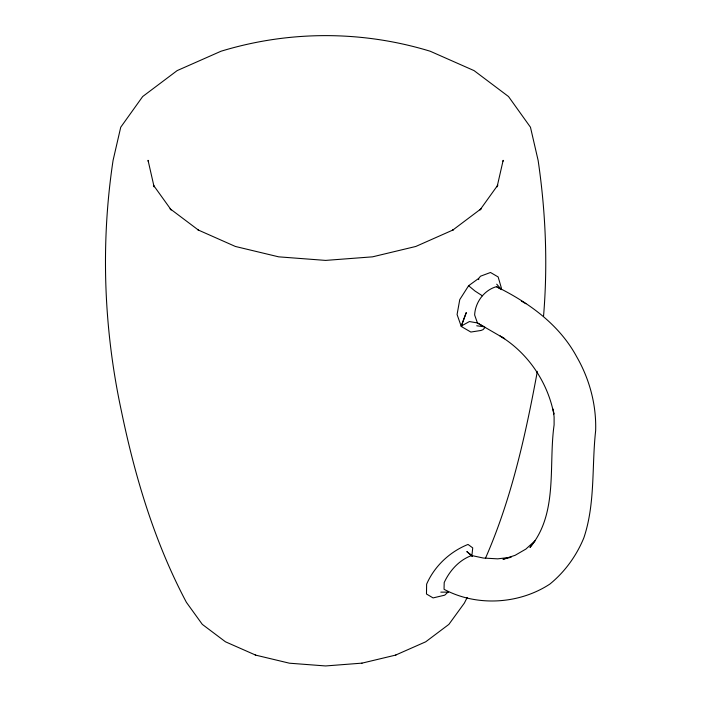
<?xml version="1.0" encoding="UTF-8"?>
<svg xmlns="http://www.w3.org/2000/svg" width="701" height="701" viewBox="0 0 701 701"><rect width="100%" height="100%" fill="white"/><g stroke="black" fill="none" stroke-linecap="round" stroke-linejoin="round"><path stroke-width="1.05" d="M543.52 316.466C547.893 264.496 545.728 212.026 538.131 160.45L530.464 127.223L508.514 96.536L474.051 70.608L430.195 51.234C362.031 30.423 289.171 30.423 221.008 51.234L177.151 70.608L142.68 96.536L120.73 127.223L113.063 160.45C100.523 243.536 103.704 328.778 121.361 410.882C135.021 477.066 154.614 542.434 186.396 602.325L202.317 624.381L225.485 641.809L255.716 655.137M471.887 555.753L472.728 547.893L468.031 544.44C449.867 551.713 434.497 566.11 426.629 584.152L426.48 594.01L433.078 597.918L444.732 595.167L447.878 592.214M503.029 161.274L503.152 160.327L497.097 186.852L497.789 185.143L479.983 209.967L481.114 208.758L452.574 230.235L453.17 229.91L415.807 246.463L372.538 256.838L325.597 260.404L278.656 256.838L235.387 246.463L198.024 229.91L198.62 230.235L170.08 208.758L171.21 209.967L153.405 185.143L154.097 186.852L148.051 160.327L148.174 161.274M537.194 371.346L536.756 374.571C525.11 437.152 511.099 499.918 485.39 558.425M472.237 556.235L466.805 551.564L471.642 555.525L483.331 558.04L497.692 558.846L511.16 557.225L502.994 559.284L515.104 555.323L525.899 549.067L535.196 540.62L529.991 547.402C558.443 513.518 548.322 465.262 554.105 424.937L554.105 416.99L553.212 409.139L553.834 414.16C547.779 382.282 527.967 352.927 500.146 336.059L504.685 338.714L477.442 322.951L469.425 321.54L461.153 326.105L466.27 312.567L461.407 326.018L462.073 325.693L461.267 326.473L470.844 332.046L480.939 330.478L483.068 329.645L485.136 327.314M467.199 597.489L464.334 603.132L448.885 624.381L425.709 641.809L395.487 655.137M501.487 288.4L498.139 276.939L490.498 272.487L480.535 276.194L478.625 278.455L468.61 285.728L459.76 299.607L457.078 314.521L461.153 326.105M471.642 555.525C459.173 560.02 449.656 570.693 444.197 582.549L444.04 589.296C476.61 606.786 519.047 604.341 549.891 584.064C564.883 571.858 576.537 555.709 583.854 537.833C595.456 503.406 591.662 466.305 595.648 430.694C596.455 404.854 589.55 379.057 576.651 356.695C559.24 324.44 528.659 302.543 496.431 286.674C484.128 290.118 475.208 302.35 474.638 314.977L477.442 322.951L483.979 326.754L476.724 325.781M255.243 655.023L289.425 663.199L325.597 665.95L362.023 663.137M361.777 663.199L395.96 655.023M440.798 592.143L448.631 592.126M521.351 301.062L525.89 303.717M496.431 286.674L501.53 289.644L496.711 284.177M482.323 295.787L474.919 290.976L468.61 285.728M470.178 554.228L472.369 556.226M478.625 278.455L478.722 279.603"/></g></svg>
